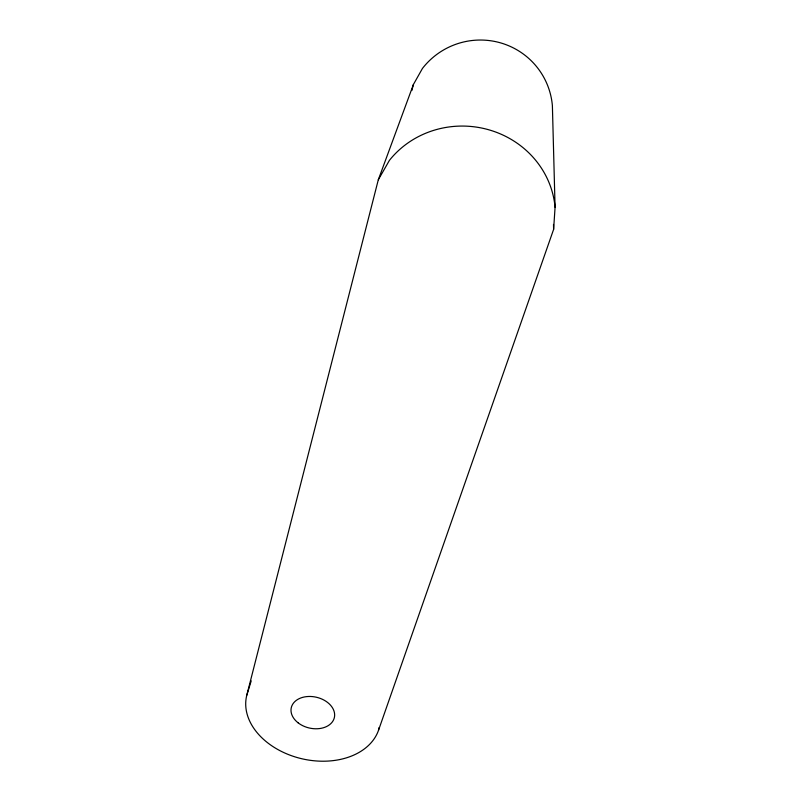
<?xml version="1.0" encoding="UTF-8"?>
<svg xmlns="http://www.w3.org/2000/svg" width="801" height="801" viewBox="0 0 801 801"><rect width="100%" height="100%" fill="white"/><g stroke="black" fill="none" stroke-linecap="round" stroke-linejoin="round"><path stroke-width="1.2" d="M553.611 229.396L555.073 207.309L552.39 105.692A72.831 72.19 -24.7 0 0 500.505 42.853A72.831 72.19 -24.7 0 0 422.447 68.445L413.426 84.475L378.292 179.814L246.788 695.238A68.225 48.781 12.9 0 0 298.983 758.036A68.225 48.781 12.9 0 0 378.533 730.242L553.611 229.396L553.501 224.43M378.533 730.242L378.933 727.769M411.854 90.523L413.426 84.475M246.788 695.238L251.204 680.9M378.292 179.814L389.426 160.35A92.255 87.589 6.2 0 1 488.64 129.742A92.255 87.589 6.2 0 1 555.073 207.309M298.032 722.762A22.098 15.79 12.9 0 0 334.127 718.437A22.098 15.79 12.9 0 0 306.322 696.65A22.098 15.79 12.9 0 0 298.032 722.762"/></g></svg>
